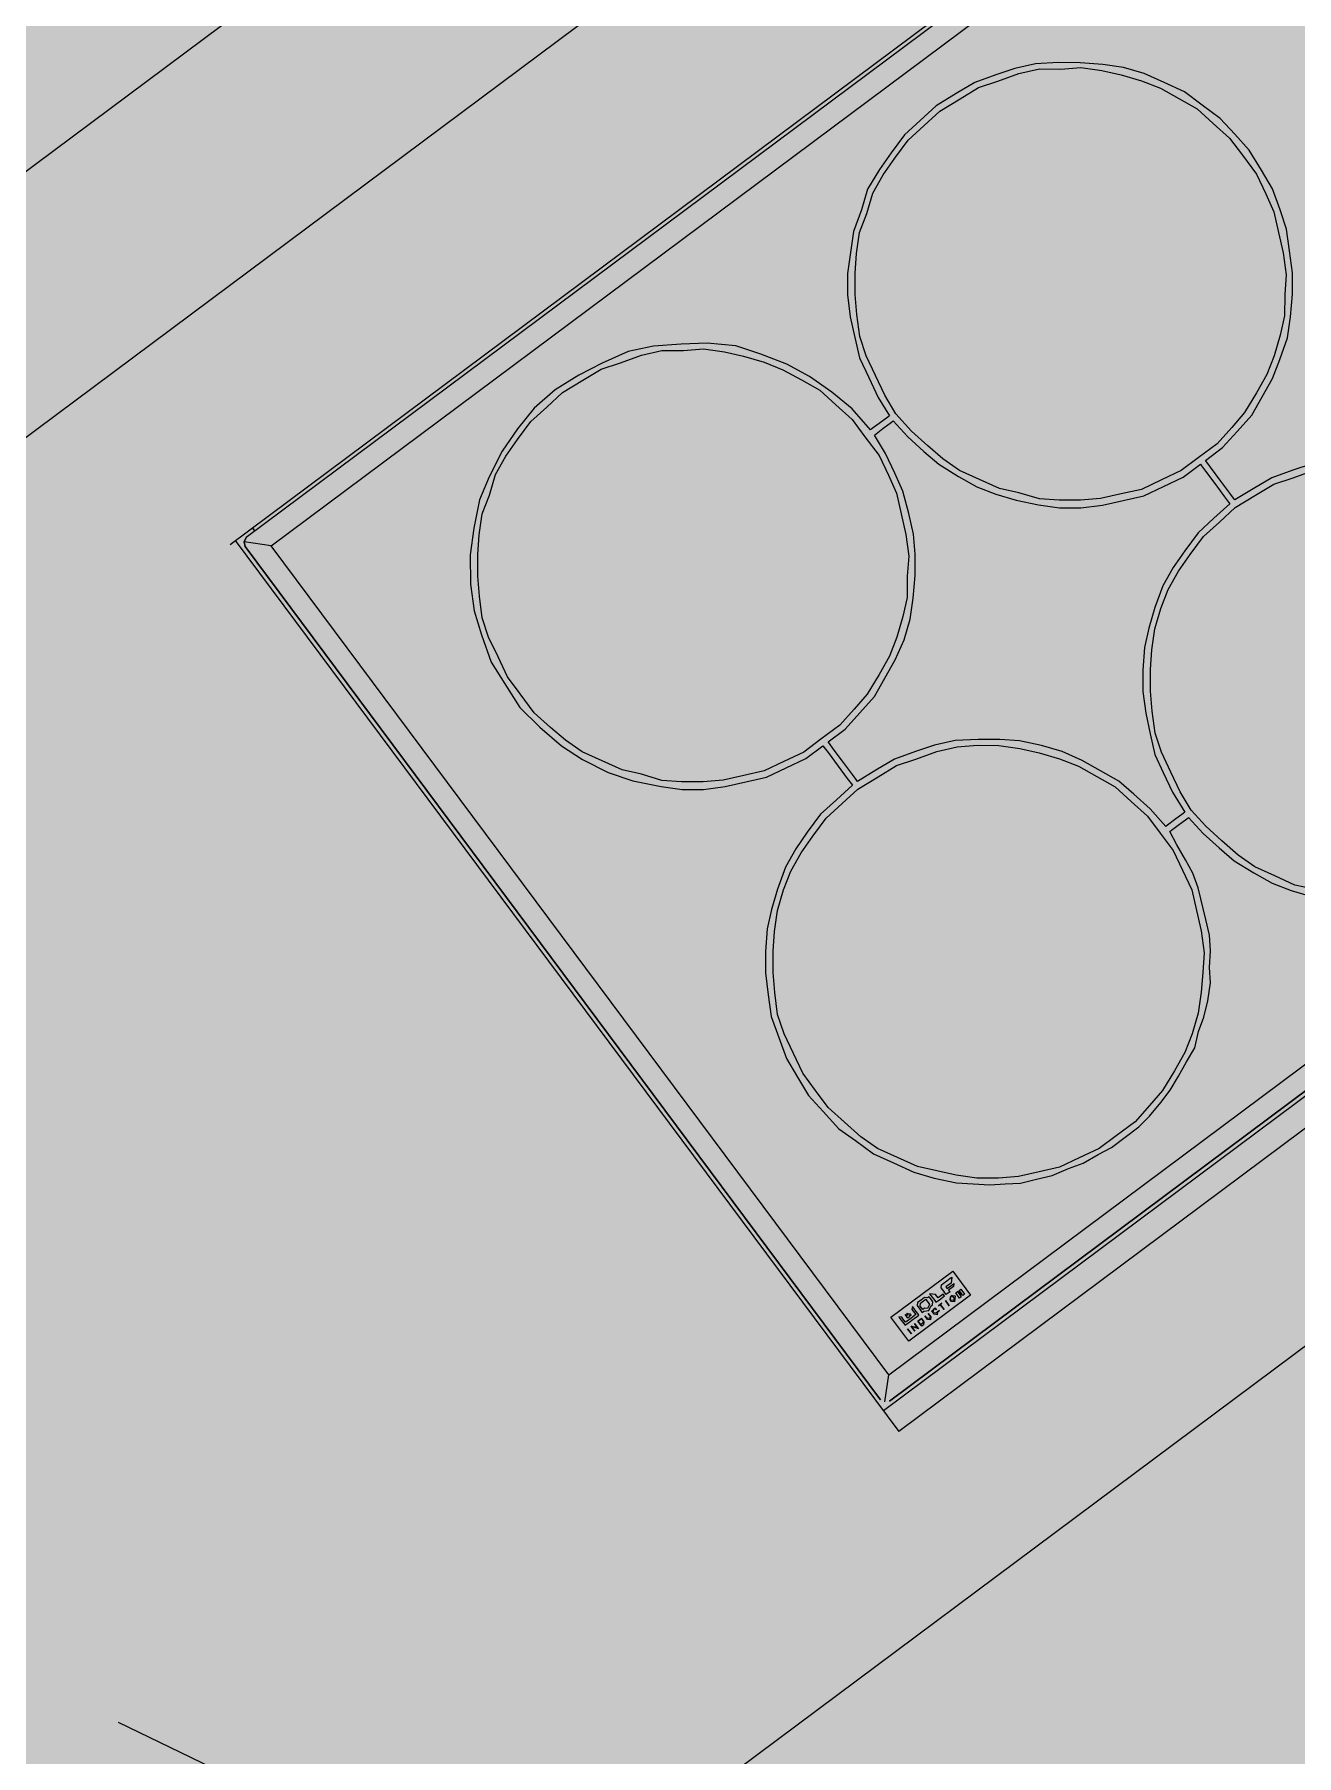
# Model space of a CAD drawing. Header units: metres. Extents: x -466 to 1322, y -1072 to 50.
# Drawn here: x 817.436 to 818.028, y -193.174 to -192.367 of the extents above; entities that cross this region are included whole.
import ezdxf

# ---------------------------------------------------------------- set-up
doc = ezdxf.new("R2010")
doc.units = ezdxf.units.M
doc.linetypes.add('CENTER2', pattern=[28.575, 19.05, -3.175, 3.175, -3.175])
for name, color, linetype, lineweight in [('A - Hatch muros', 4, 'Continuous', 0), ('A - MURO BAJO', 2, 'Continuous', 0), ('A-EJES', 61, 'CENTER2', 0), ('A-Furn-Ktch', 122, 'Continuous', 5), ('A-MURO INT', 4, 'Continuous', 0)]:
    doc.layers.add(name, color=color, linetype=linetype, lineweight=lineweight)
doc.layers.add('Hatch Interior', color=7, linetype='Continuous', lineweight=0, true_color=0xaf6350)

msp = doc.modelspace()

# ---------------------------------------------------------------- hatches: boundary and pattern name
at = {"layer": 'A - Hatch muros', "transparency": 33554687}
h = msp.add_hatch(color=256, dxfattribs=at)
h.dxf.hatch_style = 1
h.paths.add_polyline_path([(819.33279, -197.25079), (818.25708, -195.80759), (816.65352, -197.00283), (817.72923, -198.44603), (813.45825, -201.62948), (808.28187, -199.12693), (820.17845, -190.25962), (846.35167, -170.75098), (846.47119, -170.91133), (828.63375, -184.20671), (833.23545, -190.38045), (833.07509, -190.49997), (828.47342, -184.32627), (822.4178, -188.83992), (822.25745, -188.95945), (814.80089, -194.51731), (815.39851, -195.31909), (815.23816, -195.43861), (814.64054, -194.63683), (812.71627, -196.07112), (813.31389, -196.8729), (813.15353, -196.99243), (812.55591, -196.19065), (808.66564, -199.09032), (813.43604, -201.39659), (815.36472, -199.95901), (813.69139, -197.71403), (813.85174, -197.5945), (815.52508, -199.83949), (817.44935, -198.4052), (815.77602, -196.16022), (815.93637, -196.04069), (816.53399, -196.84247), (818.29791, -195.52771), (819.4639, -197.09203)])
at = {"layer": 'Hatch Interior', "transparency": 33554687}
h = msp.add_hatch(color=256, dxfattribs=at)
h.dxf.hatch_style = 1
h.paths.add_polyline_path([(812.59674, -195.91077), (820.81717, -189.78354), (825.53837, -196.1176), (824.79686, -196.67029), (848.36899, -208.06634), (845.31123, -214.389), (840.99092, -212.29961), (840.68616, -212.92978), (836.45476, -210.88409), (836.75944, -210.25388), (820.73869, -202.48348), (819.79106, -201.21263), (821.39458, -200.01693), (819.33279, -197.25079), (815.6446, -199.99984)])

# ---------------------------------------------------------------- linework, layer by layer
at = {"layer": 'A - MURO BAJO', "ltscale": 0.05}
msp.add_lwpolyline([(821.19467, -190.62466), (816.98314, -193.76379), (816.56481, -193.20255)], dxfattribs=at)
at = {"layer": 'A-EJES', "ltscale": 0.1}
for p, q in [((846.35101, -170.87621), (804.64728, -201.96077)), ((852.63487, -210.1561), (812.74407, -190.87071))]:
    msp.add_line(p, q, dxfattribs=at)
at = {"layer": 'A-Furn-Ktch'}
for points in [[(817.52798, -192.60608), (818.26098, -192.05973)], [(818.25655, -192.06553), (817.53562, -192.60289)], [(818.25655, -192.06553), (817.53562, -192.60289)], [(817.54725, -192.60674), (818.25691, -192.07778)], [(818.02545, -192.49938), (818.02628, -192.48874), (818.02631, -192.47871), (818.02494, -192.46847), (818.02356, -192.45823), (818.02058, -192.44918), (818.017, -192.43934), (818.0118, -192.4307), (818.00601, -192.42125), (817.99921, -192.4138), (817.99241, -192.40636), (817.984, -192.4001), (817.97559, -192.39386), (817.96617, -192.38962), (817.95674, -192.38538), (817.94712, -192.38254), (817.93729, -192.3811), (817.92666, -192.38027), (817.91662, -192.38024), (817.90578, -192.38081), (817.89614, -192.38299), (817.8871, -192.38597), (817.87725, -192.38955), (817.86861, -192.39475), (817.85916, -192.40054), (817.85171, -192.40734), (817.84426, -192.41414), (817.83802, -192.42256), (817.83257, -192.43037), (817.82693, -192.43958), (817.82409, -192.4492), (817.82045, -192.45943), (817.81901, -192.46926)], [(817.86096, -192.40295), (817.8704, -192.39716), (817.87905, -192.39197), (817.88809, -192.38898), (817.89794, -192.3854), (817.90758, -192.38322), (817.91762, -192.38325), (817.92705, -192.38248), (817.93688, -192.38391), (817.9459, -192.38594), (817.95553, -192.38878), (817.96435, -192.39222), (817.97297, -192.39706), (817.98158, -192.40191), (817.98919, -192.40875), (817.9968, -192.4156), (818.0028, -192.42364), (818.00939, -192.43249), (818.01378, -192.44174), (818.01757, -192.45018), (818.01975, -192.45982), (818.02193, -192.46946), (818.0233, -192.4797), (818.02267, -192.48894), (818.02264, -192.49897), (818.02061, -192.50799), (818.01777, -192.51762), (818.01433, -192.52644), (818.00949, -192.53505), (818.00384, -192.54427), (817.9978, -192.55128), (817.99095, -192.55889), (817.9821, -192.56548), (817.97406, -192.57148), (817.96481, -192.57587), (817.95556, -192.58026), (817.94592, -192.58243), (817.93628, -192.58462), (817.92685, -192.58539), (817.91681, -192.58536), (817.90758, -192.58473), (817.89796, -192.58189), (817.88893, -192.57986), (817.87951, -192.57561), (817.87009, -192.57137), (817.86228, -192.56593), (817.85527, -192.55989), (817.84766, -192.55304), (817.84027, -192.54479), (817.83507, -192.53614), (817.83068, -192.5269), (817.82629, -192.51765), (817.82331, -192.50861), (817.82193, -192.49837), (817.82116, -192.48894), (817.82119, -192.4789), (817.82182, -192.46967), (817.82325, -192.45984), (817.82669, -192.45102), (817.82953, -192.4414), (817.83437, -192.43278), (817.83982, -192.42497), (817.84606, -192.41656), (817.85351, -192.40975), (817.86096, -192.40295)], [(818.56504, -192.46766), (817.83446, -193.01222)], [(817.83692, -192.99536), (818.54658, -192.46641)], [(817.81901, -192.46926), (817.81758, -192.47909), (817.81755, -192.48913), (817.81892, -192.49937), (817.8211, -192.50901), (817.82328, -192.51865), (817.82767, -192.52789), (817.83206, -192.53714), (817.83725, -192.54578)], [(818.55821, -192.47025), (817.83728, -193.00761)], [(817.83728, -193.00761), (818.55821, -192.47025)], [(818.57143, -192.47792), (817.84166, -193.02187)], [(817.98551, -192.5667), (817.99355, -192.5607), (818.0004, -192.55309), (818.00725, -192.54549), (818.01209, -192.53687), (818.01694, -192.52825), (818.02037, -192.51943), (818.02402, -192.50921), (818.02545, -192.49938)], [(817.8284, -192.55238), (817.8198, -192.54252), (817.81019, -192.53466), (817.79977, -192.52741), (817.78915, -192.52156), (817.77692, -192.5169), (817.76529, -192.51306), (817.75185, -192.51181), (817.73961, -192.51218), (817.72656, -192.51314), (817.71471, -192.51571), (817.70245, -192.5211), (817.6916, -192.52669), (817.68054, -192.53368), (817.67068, -192.54228), (817.66282, -192.55189), (817.65556, -192.5623), (817.6495, -192.57433), (817.64506, -192.58515), (817.64241, -192.59839), (817.64056, -192.61103), (817.64072, -192.62468), (817.64249, -192.63713), (817.64587, -192.64838), (817.65045, -192.66124), (817.65684, -192.67149), (817.66384, -192.68255), (817.67324, -192.69181), (817.68345, -192.70047), (817.69327, -192.70693), (817.70529, -192.71298), (817.71692, -192.71683), (817.73016, -192.71948)], [(817.66405, -192.67613), (817.65806, -192.66808), (817.65367, -192.65884), (817.64928, -192.64959), (817.6463, -192.64055), (817.64492, -192.63031), (817.64415, -192.62088), (817.64418, -192.61084), (817.64481, -192.60161), (817.64624, -192.59178), (817.64968, -192.58296), (817.65252, -192.57333), (817.65736, -192.56472), (817.6628, -192.55691), (817.66905, -192.5485), (817.6765, -192.54169), (817.68394, -192.53489), (817.6934, -192.5291), (817.70204, -192.52391), (817.71108, -192.52092), (817.72093, -192.51734), (817.73056, -192.51516), (817.7406, -192.51519), (817.75004, -192.51442), (817.75987, -192.51585), (817.76889, -192.51788), (817.77852, -192.52072), (817.78734, -192.52416), (817.79595, -192.529), (817.80457, -192.53384), (817.81218, -192.54069), (817.81978, -192.54754), (817.82578, -192.55558), (817.83238, -192.56443), (817.83676, -192.57368), (817.84056, -192.58212), (817.84274, -192.59176), (817.84491, -192.6014), (817.84629, -192.61164), (817.84566, -192.62088), (817.84563, -192.63091), (817.84359, -192.63993), (817.84075, -192.64956), (817.83732, -192.65838), (817.83247, -192.66699), (817.82683, -192.67621), (817.82078, -192.68322), (817.81394, -192.69083), (817.80509, -192.69742), (817.79704, -192.70342), (817.7878, -192.70781), (817.77855, -192.7122), (817.76891, -192.71437), (817.75927, -192.71656), (817.74984, -192.71733), (817.7398, -192.7173), (817.73057, -192.71667), (817.72095, -192.71383), (817.71192, -192.7118), (817.7025, -192.70755), (817.69308, -192.70331), (817.68527, -192.69787), (817.67826, -192.69183), (817.67065, -192.68498), (817.66405, -192.67613)], [(817.83725, -192.54578), (817.83645, -192.54638), (817.83242, -192.54938), (817.8292, -192.55178), (817.8284, -192.55238)], [(817.8302, -192.55479), (817.831, -192.55419), (817.83422, -192.55179), (817.83825, -192.5488), (817.83905, -192.5482)], [(817.83905, -192.5482), (817.84585, -192.55564), (817.85346, -192.56249), (817.86046, -192.56853), (817.86968, -192.57418), (817.8783, -192.57902), (817.88712, -192.58246), (817.89674, -192.5853), (817.90717, -192.58754)], [(817.84843, -192.63132), (817.84927, -192.62068), (817.8493, -192.61065), (817.84853, -192.60121), (817.84635, -192.59157), (817.84357, -192.58113), (817.83978, -192.57269), (817.83539, -192.56344), (817.8302, -192.55479)], [(817.90717, -192.58754), (817.917, -192.58897), (817.92704, -192.589), (817.93728, -192.58763), (817.94692, -192.58545), (817.95656, -192.58327), (817.9658, -192.57888), (817.97505, -192.57449), (817.9831, -192.5685)], [(818.03649, -192.76775), (818.02747, -192.76572), (818.01805, -192.76148), (818.00863, -192.75723), (818.00081, -192.75179), (817.99321, -192.74495), (817.9856, -192.7381), (817.9788, -192.73065), (817.97361, -192.72201), (817.96922, -192.71276), (817.96483, -192.70352), (817.96185, -192.69448), (817.96047, -192.68424), (817.9597, -192.6748), (817.95973, -192.66477), (817.96036, -192.65553), (817.96179, -192.64571), (817.96463, -192.63608), (817.96807, -192.62726), (817.97291, -192.61864), (817.97835, -192.61083), (817.9846, -192.60242), (817.99205, -192.59562), (817.9995, -192.58882), (818.00894, -192.58302), (818.01759, -192.57783), (818.02663, -192.57485), (818.03648, -192.57126)], [(817.9831, -192.5685), (817.9837, -192.5693), (817.9855, -192.57171), (817.99029, -192.57815), (817.99449, -192.58378), (817.99629, -192.5862), (817.99689, -192.587)], [(817.9993, -192.5852), (817.9987, -192.5844), (817.9969, -192.58199), (817.9927, -192.57635), (817.98791, -192.56992), (817.98611, -192.5675), (817.98551, -192.5667)], [(818.07523, -192.56616), (818.066, -192.56553), (818.05516, -192.5661), (818.04512, -192.56607), (818.03548, -192.56825), (818.02644, -192.57123), (818.0166, -192.57482), (818.00795, -192.58001), (817.9993, -192.5852)], [(817.99689, -192.587), (817.98944, -192.5938), (817.982, -192.60061), (817.97575, -192.60902), (817.9703, -192.61683), (817.96547, -192.62544), (817.96182, -192.63567), (817.95899, -192.64529), (817.95695, -192.65432)], [(817.5304, -192.60428), (817.84166, -193.02187)], [(817.535, -192.6071), (817.53461, -192.6049), (817.53562, -192.60289)], [(817.53562, -192.60289), (817.53461, -192.6049), (817.535, -192.6071)], [(817.53964, -192.59989), (817.53844, -192.59829)], [(817.53844, -192.59829), (817.53964, -192.59989)], [(817.54725, -192.60674), (817.53461, -192.6049)], [(817.83307, -193.00699), (817.535, -192.6071)], [(817.535, -192.6071), (817.83307, -193.00699)], [(817.83692, -192.99536), (817.54725, -192.60674)], [(817.8085, -192.69864), (817.81654, -192.69264), (817.82339, -192.68503), (817.83023, -192.67743), (817.83508, -192.66881), (817.83992, -192.6602), (817.84416, -192.65077), (817.847, -192.64115), (817.84843, -192.63132)], [(817.95695, -192.65432), (817.95612, -192.66495), (817.95608, -192.67499), (817.95746, -192.68523), (817.95964, -192.69487), (817.96182, -192.70451), (817.96561, -192.71295), (817.96999, -192.7222), (817.97579, -192.73165)], [(817.73016, -192.71948), (817.73999, -192.72091), (817.75002, -192.72094), (817.76027, -192.71957), (817.76991, -192.71739), (817.77955, -192.71521), (817.78879, -192.71082), (817.79804, -192.70643), (817.80608, -192.70044)], [(817.94362, -192.88329), (817.93558, -192.88928), (817.92633, -192.89367), (817.91709, -192.89806), (817.90745, -192.90024), (817.89781, -192.90242), (817.88837, -192.90319), (817.87834, -192.90316), (817.8685, -192.90173), (817.85948, -192.89969), (817.85045, -192.89766), (817.84103, -192.89342), (817.83161, -192.88918), (817.8238, -192.88373), (817.8162, -192.87689), (817.80859, -192.87004), (817.80259, -192.86199), (817.79659, -192.85395), (817.79221, -192.8447), (817.78782, -192.83546), (817.78483, -192.82642), (817.78346, -192.81618), (817.78269, -192.80674), (817.78272, -192.79671), (817.78334, -192.78747), (817.78478, -192.77764), (817.78762, -192.76802), (817.79106, -192.7592), (817.7959, -192.75058), (817.80134, -192.74277), (817.80759, -192.73436), (817.81503, -192.72756), (817.82248, -192.72076), (817.83193, -192.71496), (817.84058, -192.70977), (817.84962, -192.70679), (817.85946, -192.7032), (817.8691, -192.70103), (817.87854, -192.70025), (817.88857, -192.70028), (817.8984, -192.70171), (817.90743, -192.70375), (817.91706, -192.70659), (817.92588, -192.71002), (817.93449, -192.71487), (817.94311, -192.71971), (817.95071, -192.72656), (817.95832, -192.7334), (817.96432, -192.74145), (817.97032, -192.74949), (817.9747, -192.75874), (817.97909, -192.76799), (817.98127, -192.77763), (817.98345, -192.78727), (817.98482, -192.79751), (817.98419, -192.80674), (817.98356, -192.81597), (817.98213, -192.8258), (817.97929, -192.83542), (817.97585, -192.84425), (817.97101, -192.85286), (817.96536, -192.86208), (817.95932, -192.86908), (817.95248, -192.87669), (817.94362, -192.88329)], [(817.80608, -192.70044), (817.80668, -192.70124), (817.80848, -192.70366), (817.81328, -192.71009), (817.81748, -192.71572), (817.81928, -192.71814), (817.81987, -192.71894)], [(817.82229, -192.71714), (817.82169, -192.71634), (817.81989, -192.71392), (817.81569, -192.70829), (817.8109, -192.70185), (817.8091, -192.69944), (817.8085, -192.69864)], [(817.89821, -192.6981), (817.88898, -192.69747), (817.87895, -192.69744), (817.86811, -192.69801), (817.85847, -192.70019), (817.84942, -192.70317), (817.83958, -192.70676), (817.83093, -192.71195), (817.82229, -192.71714)], [(817.96694, -192.73825), (817.95953, -192.72999), (817.95193, -192.72315), (817.94492, -192.71711), (817.93631, -192.71226), (817.92769, -192.70742), (817.91827, -192.70318), (817.90864, -192.70034), (817.89821, -192.6981)], [(817.81987, -192.71894), (817.81243, -192.72574), (817.80498, -192.73255), (817.79874, -192.74096), (817.79329, -192.74877), (817.78845, -192.75739), (817.78481, -192.76761), (817.78197, -192.77724), (817.77994, -192.78626)], [(817.97579, -192.73165), (817.97498, -192.73225), (817.97096, -192.73525), (817.96774, -192.73765), (817.96694, -192.73825)], [(817.8687, -192.90534), (817.87652, -192.90577), (817.88435, -192.90619), (817.89157, -192.90581), (817.8988, -192.90543), (817.90623, -192.90365), (817.91367, -192.90186), (817.9213, -192.89867), (817.92813, -192.89609), (817.93517, -192.89209), (817.9414, -192.8887), (817.94784, -192.8839), (817.95428, -192.8791), (817.95931, -192.8741), (817.96454, -192.86769), (817.96898, -192.86189), (817.97281, -192.85527), (817.97664, -192.84866), (817.98048, -192.84205), (817.98231, -192.83443), (817.98473, -192.82761), (817.98656, -192.81999), (817.98779, -192.81157), (817.98741, -192.80434), (817.98784, -192.79651), (817.98746, -192.78929), (817.98568, -192.78185), (817.9821, -192.76699), (817.97952, -192.76016), (817.97612, -192.75393), (817.97213, -192.74689), (817.96874, -192.74066)], [(817.96874, -192.74066), (817.96954, -192.74006), (817.97276, -192.73766), (817.97678, -192.73466), (817.97759, -192.73406)], [(817.97759, -192.73406), (817.98439, -192.74151), (817.992, -192.74835), (817.999, -192.7544), (818.00822, -192.76005), (818.01683, -192.76489), (818.02566, -192.76833), (818.03528, -192.77116), (818.04571, -192.7734)], [(817.77994, -192.78626), (817.7791, -192.7969), (817.77907, -192.80693), (817.78045, -192.81717), (817.78182, -192.82741), (817.78541, -192.83726), (817.78899, -192.8471), (817.79418, -192.85575), (817.79937, -192.86439), (817.80618, -192.87184), (817.81358, -192.88009), (817.82139, -192.88553), (817.8298, -192.89178), (817.83922, -192.89602), (817.84864, -192.90027), (817.85827, -192.90311), (817.8687, -192.90534)], [(817.838, -192.96827), (817.86697, -192.94668)], [(817.86173, -192.95309), (817.86254, -192.95249), (817.86414, -192.95129), (817.86576, -192.95009)], [(817.86576, -192.95009), (817.86656, -192.94949)], [(817.86656, -192.94949), (817.86635, -192.95089), (817.86615, -192.9523)], [(817.86697, -192.94668), (817.87536, -192.95795)], [(817.87536, -192.95795), (817.8464, -192.97954)], [(817.85208, -192.96029), (817.85047, -192.96149), (817.85026, -192.96289), (817.85146, -192.9645), (817.85206, -192.9653), (817.85266, -192.96611), (817.85346, -192.96551), (817.85567, -192.96511), (817.85668, -192.96311), (817.85749, -192.96251), (817.85769, -192.9611), (817.85709, -192.9603), (817.85589, -192.95869), (817.85509, -192.95929), (817.85368, -192.95909), (817.85208, -192.96029)], [(817.85891, -192.9577), (817.8575, -192.95749), (817.8561, -192.95729)], [(817.8561, -192.95729), (817.8567, -192.95809), (817.8573, -192.9589), (817.8585, -192.9605), (817.8591, -192.96131)], [(817.8601, -192.95931), (817.85891, -192.9577)], [(817.8599, -192.96071), (817.8607, -192.96011), (817.86151, -192.95951), (817.86232, -192.95891), (817.86312, -192.95831)], [(817.86252, -192.95751), (817.8601, -192.95931)], [(817.86152, -192.95449), (817.86173, -192.95309)], [(817.86392, -192.95771), (817.86332, -192.95691), (817.86272, -192.9561), (817.86212, -192.9553), (817.86152, -192.95449)], [(817.86312, -192.95831), (817.86252, -192.95751)], [(817.86615, -192.9523), (817.86374, -192.9541)], [(817.86374, -192.9541), (817.86434, -192.9549)], [(817.86553, -192.95651), (817.86473, -192.95711), (817.86392, -192.95771)], [(817.86434, -192.9549), (817.86675, -192.95311)], [(817.86735, -192.95391), (817.86493, -192.95571)], [(817.86493, -192.95571), (817.86553, -192.95651)], [(817.86572, -192.96013), (817.86593, -192.95872), (817.86673, -192.95812), (817.86814, -192.95833), (817.86793, -192.95973)], [(817.86593, -192.95872), (817.86572, -192.96013)], [(817.86673, -192.95812), (817.86593, -192.95872)], [(817.86793, -192.95973), (817.86773, -192.96114), (817.86632, -192.96093)], [(817.86793, -192.95973), (817.86733, -192.95893), (817.86673, -192.95812)], [(817.86675, -192.95311), (817.86755, -192.95251), (817.86735, -192.95391)], [(817.86713, -192.96033), (817.86793, -192.95973)], [(817.86834, -192.95692), (817.86915, -192.95632)], [(817.87014, -192.95934), (817.86834, -192.95692)], [(817.86915, -192.95632), (817.87115, -192.95733)], [(817.87175, -192.95814), (817.86915, -192.95632)], [(817.86915, -192.95632), (817.87095, -192.95874)], [(817.86995, -192.95572), (817.87075, -192.95513)], [(817.87115, -192.95733), (817.86995, -192.95572)], [(817.87095, -192.95874), (817.87014, -192.95934)], [(817.87075, -192.95513), (817.87255, -192.95754)], [(817.87255, -192.95754), (817.87175, -192.95814)], [(817.84523, -192.96789), (817.84463, -192.96709)], [(817.84463, -192.96709), (817.84603, -192.96729)], [(817.84583, -192.9687), (817.84523, -192.96789)], [(817.84603, -192.96729), (817.84543, -192.96649)], [(817.84543, -192.96649), (817.84684, -192.96669)], [(817.84684, -192.96669), (817.84663, -192.9681)], [(817.84684, -192.96669), (817.84744, -192.9675)], [(817.84744, -192.9675), (817.84684, -192.96669)], [(817.84884, -192.9677), (817.84723, -192.9689)], [(817.84783, -192.96971), (817.84944, -192.96851), (817.85024, -192.96791)], [(817.84805, -192.96329), (817.84785, -192.96469), (817.84845, -192.96549)], [(817.85105, -192.96731), (817.85045, -192.9665), (817.84925, -192.96489), (817.84865, -192.96409), (817.84805, -192.96329)], [(817.84845, -192.96549), (817.84964, -192.9671)], [(817.84964, -192.9671), (817.84884, -192.9677)], [(817.85024, -192.96791), (817.85105, -192.96731)], [(817.85367, -192.9641), (817.85286, -192.9647), (817.85226, -192.9639), (817.85166, -192.9631), (817.85187, -192.96169)], [(817.85187, -192.96169), (817.85267, -192.96109), (817.85428, -192.95989)], [(817.85608, -192.9623), (817.85507, -192.96431), (817.85367, -192.9641)], [(817.85446, -192.96853), (817.85386, -192.96772)], [(817.85386, -192.96772), (817.85446, -192.96853)], [(817.85428, -192.95989), (817.85488, -192.9607), (817.85548, -192.9615), (817.85608, -192.9623)], [(817.85547, -192.96652), (817.85607, -192.96732)], [(817.85607, -192.96732), (817.85547, -192.96652)], [(817.85607, -192.96732), (817.85667, -192.96813)], [(817.85667, -192.96813), (817.85607, -192.96732)], [(817.85708, -192.96532), (817.85788, -192.96472)], [(817.85827, -192.96693), (817.85708, -192.96532)], [(817.85788, -192.96472), (817.85768, -192.96613)], [(817.85768, -192.96613), (817.85908, -192.96633)], [(817.85788, -192.96472), (817.85869, -192.96412), (817.85929, -192.96493)], [(817.85869, -192.96412), (817.85788, -192.96472)], [(817.85989, -192.96573), (817.85968, -192.96713), (817.85827, -192.96693)], [(817.85929, -192.96493), (817.85869, -192.96412)], [(817.85908, -192.96633), (817.85989, -192.96573)], [(817.8591, -192.96131), (817.8599, -192.96071)], [(817.85989, -192.96573), (817.86069, -192.96513)], [(817.86069, -192.96513), (817.85989, -192.96573)], [(817.8603, -192.96292), (817.86191, -192.96172)], [(817.8611, -192.96232), (817.8603, -192.96292)], [(817.86191, -192.96172), (817.8611, -192.96232)], [(817.8629, -192.96473), (817.8611, -192.96232)], [(817.8611, -192.96232), (817.8629, -192.96473)], [(817.86531, -192.96293), (817.86352, -192.96052)], [(817.86352, -192.96052), (817.86531, -192.96293)], [(817.86632, -192.96093), (817.86572, -192.96013)], [(817.86572, -192.96013), (817.86713, -192.96033)], [(817.8464, -192.97954), (817.838, -192.96827)], [(817.84362, -192.96909), (817.84302, -192.96829), (817.84162, -192.96808)], [(817.84162, -192.96808), (817.84221, -192.96889), (817.84281, -192.96969), (817.84401, -192.9713), (817.84461, -192.9721)], [(817.84482, -192.9707), (817.84362, -192.96909)], [(817.84461, -192.9721), (817.84542, -192.9715)], [(817.84562, -192.9701), (817.84482, -192.9707)], [(817.84542, -192.9715), (817.84622, -192.97091), (817.84783, -192.96971)], [(817.84723, -192.9689), (817.84562, -192.9701)], [(817.84761, -192.97613), (817.84581, -192.97372)], [(817.84581, -192.97372), (817.84761, -192.97613)], [(817.84663, -192.9681), (817.84583, -192.9687)], [(817.84922, -192.97493), (817.84742, -192.97252)], [(817.84742, -192.97252), (817.85023, -192.97292)], [(817.85083, -192.97373), (817.84742, -192.97252)], [(817.84742, -192.97252), (817.84922, -192.97493)], [(817.85023, -192.97292), (817.84903, -192.97132)], [(817.84903, -192.97132), (817.85083, -192.97373)], [(817.85064, -192.97012), (817.85145, -192.96952)], [(817.85145, -192.96952), (817.85064, -192.97012)], [(817.85244, -192.97253), (817.85064, -192.97012)], [(817.85064, -192.97012), (817.85184, -192.97173)], [(817.85145, -192.96952), (817.85225, -192.96892)], [(817.85225, -192.96892), (817.85145, -192.96952)], [(817.85184, -192.97173), (817.85264, -192.97113)], [(817.85225, -192.96892), (817.85345, -192.97053)], [(817.85345, -192.97053), (817.85225, -192.96892)], [(817.85324, -192.97193), (817.85244, -192.97253)], [(817.85264, -192.97113), (817.85345, -192.97053)], [(817.85345, -192.97053), (817.85324, -192.97193)], [(817.85506, -192.96933), (817.85446, -192.96853)], [(817.85446, -192.96853), (817.85586, -192.96873)], [(817.85646, -192.96953), (817.85506, -192.96933)], [(817.85586, -192.96873), (817.85667, -192.96813)], [(817.85667, -192.96813), (817.85646, -192.96953)], [(817.83507, -193.008), (817.83692, -192.99536)]]:
    msp.add_lwpolyline(points, dxfattribs=at)
at = {"layer": 'A-MURO INT'}
msp.add_lwpolyline([(808.28187, -199.12693), (820.17845, -190.25962), (846.35167, -170.75098), (846.47119, -170.91133), (828.63375, -184.20671), (833.23545, -190.38045), (833.07509, -190.49997), (828.47342, -184.32627), (822.4178, -188.83992), (822.4178, -188.83992), (822.25745, -188.95945), (822.25745, -188.95945), (814.80089, -194.51731)], dxfattribs=at)

doc.saveas('drawing.dxf')
